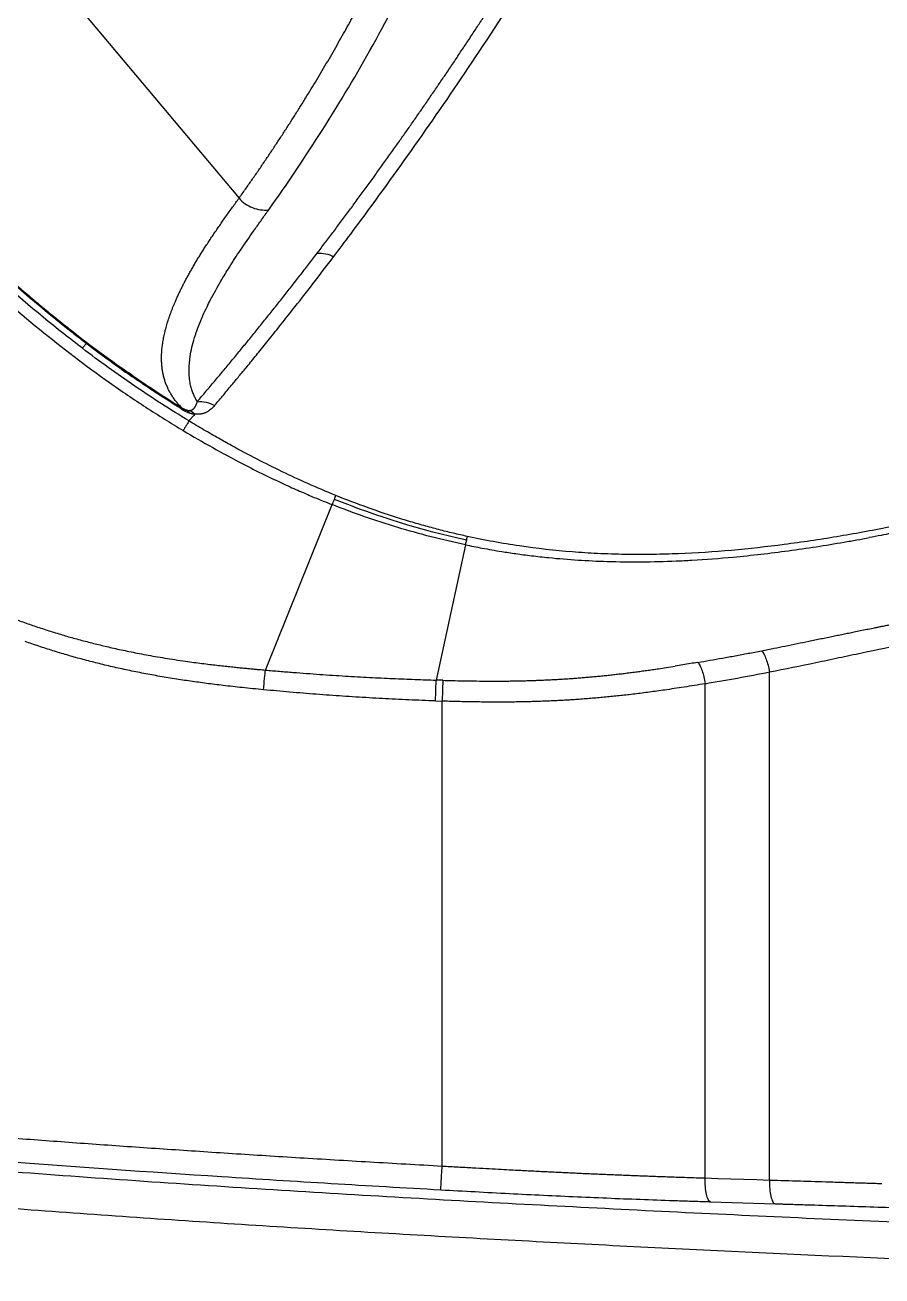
# Model space of a CAD drawing. Extents: x -50 to 28, y -10 to 124.
# Drawn here: x -39.18 to -34.06, y 3.33 to 10.8 of the extents above; entities that cross this region are included whole.
import ezdxf

# ---------------------------------------------------------------- set-up
doc = ezdxf.new("R2010")
doc.units = 0
doc.header["$MEASUREMENT"] = 0
doc.layers.add('GEOMETRY', color=2, linetype='Continuous', lineweight=25)

# ---------------------------------------------------------------- blocks, each defined once
blk = doc.blocks.new('2026 EXCURSION-ENTICE')
at = {"layer": 'GEOMETRY'}
for p, q in [((-27.6828, -67.6559), (-26.417, -69.1644)), ((-26.2452, -69.2413), (-26.2402, -69.2342)), ((-27.3517, -70.0598), (-27.326, -70.0315)), ((-26.7155, -70.4932), (-26.6867, -70.4598)), ((-26.6803, -70.4524), (-26.6867, -70.4598)), ((-26.2598, -71.9788), (-25.8614, -70.9923)), ((-25.0669, -71.2313), (-25.2412, -72.0388)), ((-23.2526, -75.0203), (-23.2526, -71.9901)), ((-25.2016, -72.04), (-25.2412, -72.0388)), ((-23.6365, -75.0081), (-23.6365, -72.0599)), ((-25.2454, -72.1627), (-25.2056, -72.164)), ((-25.2056, -74.9367), (-25.2056, -72.164)), ((-23.6365, -75.008), (-23.5612, -75.0105)), ((-23.5612, -75.0105), (-23.328, -75.0179)), ((-23.328, -75.0179), (-23.2526, -75.0203)), ((-23.6042, -75.1497), (-23.2201, -75.1619))]:
    blk.add_line(p, q, dxfattribs=at)
for points, knots in [([(-19.8034, -75.3764), (-20.3196, -75.3589), (-20.8361, -75.3401), (-21.608, -75.31), (-21.8648, -75.2996), (-22.3776, -75.2781), (-22.6337, -75.2669), (-23.4014, -75.2323), (-23.9128, -75.2077), (-24.6827, -75.1677), (-24.9398, -75.1539), (-25.4546, -75.125), (-25.7123, -75.11), (-26.4855, -75.063), (-27.0008, -75.0288), (-28.0314, -74.9528), (-28.5466, -74.9109), (-29.3183, -74.8405), (-29.5753, -74.8158), (-29.9606, -74.7766), (-30.0889, -74.7632), (-30.2813, -74.7425), (-30.3615, -74.7338), (-30.4457, -74.7245), (-30.4657, -74.7222), (-30.4737, -74.7213), (-30.4777, -74.7209), (-30.49, -74.7195), (-30.4989, -74.7185), (-30.5161, -74.7166), (-30.524, -74.7157), (-30.5398, -74.7139), (-30.5477, -74.713), (-30.5713, -74.7104), (-30.5867, -74.7086), (-30.6322, -74.7035), (-30.6613, -74.7002), (-30.7179, -74.6936), (-30.7458, -74.6904), (-30.8043, -74.6836), (-30.8348, -74.68), (-30.882, -74.6745), (-30.8979, -74.6726), (-30.9301, -74.6688), (-30.9461, -74.6669), (-30.9935, -74.6612), (-31.024, -74.6575), (-31.0698, -74.6515), (-31.085, -74.6494), (-31.1159, -74.645), (-31.1316, -74.6427), (-31.1552, -74.6392), (-31.1632, -74.638), (-31.1792, -74.6355), (-31.1871, -74.6343), (-31.2107, -74.6305), (-31.2264, -74.6279), (-31.2735, -74.62), (-31.3048, -74.6144), (-31.5866, -74.5618), (-31.8334, -74.4972), (-32.3156, -74.3338), (-32.5511, -74.2347), (-33.0055, -74.0043), (-33.2245, -73.8728), (-33.6416, -73.5802), (-33.8397, -73.4189), (-34.2109, -73.07), (-34.3841, -72.8823), (-34.7019, -72.4841), (-34.8466, -72.2736), (-35.1047, -71.8343), (-35.2181, -71.6054), (-35.3628, -71.2518), (-35.4069, -71.1322), (-35.4865, -70.89), (-35.522, -70.7674), (-35.5841, -70.5202), (-35.6108, -70.3955), (-35.6385, -70.2387), (-35.6437, -70.2072), (-35.6512, -70.1601), (-35.6536, -70.1444), (-35.6583, -70.1134), (-35.6605, -70.0982), (-35.6668, -70.0532), (-35.6706, -70.0238), (-35.6762, -69.9791), (-35.678, -69.9641), (-35.6817, -69.9336), (-35.6835, -69.918), (-35.6863, -69.8943), (-35.6872, -69.8866), (-35.689, -69.8718), (-35.6898, -69.8646), (-35.6916, -69.8492), (-35.6926, -69.841), (-35.6945, -69.825), (-35.6954, -69.817), (-35.7001, -69.7768), (-35.7039, -69.7444), (-35.7115, -69.6788), (-35.7153, -69.6456), (-35.723, -69.5784), (-35.7268, -69.5444), (-35.7382, -69.4425), (-35.7457, -69.3749), (-35.7547, -69.2923), (-35.7565, -69.2758), (-35.7601, -69.2431), (-35.7618, -69.2267), (-35.7652, -69.1951), (-35.7669, -69.18), (-35.7701, -69.1497), (-35.7717, -69.1342), (-35.7768, -69.0863), (-35.7802, -69.0541), (-35.7869, -68.9899), (-35.797, -68.8937), (-35.8068, -68.7974), (-35.8261, -68.6048), (-35.8387, -68.4764), (-35.8998, -67.8343), (-35.9434, -67.3203), (-36.0224, -66.2916), (-36.0579, -65.7769), (-36.1066, -65.0042), (-36.1222, -64.7464), (-36.152, -64.2309), (-36.1663, -63.973), (-36.2076, -63.2001), (-36.2331, -62.6858), (-36.2805, -61.6622), (-36.3024, -61.1525), (-36.3332, -60.3871), (-36.3431, -60.1319), (-36.3622, -59.6212), (-36.3715, -59.3657), (-36.3893, -58.8539), (-36.3979, -58.5977), (-36.4146, -58.0841), (-36.4226, -57.8268), (-36.4382, -57.3111), (-36.4457, -57.0529), (-36.4602, -56.5366), (-36.4672, -56.2784), (-36.4873, -55.5038), (-36.4996, -54.9873), (-36.534, -53.4373), (-36.5532, -52.4035), (-36.5854, -50.3354), (-36.5984, -49.3011), (-36.6191, -47.233), (-36.6267, -46.1992), (-36.6376, -44.1323), (-36.6408, -43.0992), (-36.6428, -41.5493), (-36.6431, -41.0327), (-36.6431, -40.2577), (-36.643, -39.9994), (-36.6429, -39.6765), (-36.6429, -39.6119), (-36.6429, -39.4827), (-36.6428, -39.418), (-36.6428, -39.2899), (-36.6428, -39.2267), (-36.6428, -39.1036), (-36.6428, -39.0437), (-36.6428, -38.9849)], [0, 0, 0, 0, 0.03125, 0.03125, 0.046875, 0.046875, 0.0625, 0.0625, 0.09375, 0.09375, 0.109375, 0.109375, 0.125, 0.125, 0.15625, 0.15625, 0.1875, 0.1875, 0.203125, 0.203125, 0.210937, 0.210937, 0.214844, 0.21582, 0.216064, 0.216064, 0.216309, 0.216309, 0.216797, 0.216797, 0.217285, 0.217285, 0.217773, 0.217773, 0.21875, 0.21875, 0.220703, 0.220703, 0.222656, 0.222656, 0.224609, 0.224609, 0.225586, 0.225586, 0.226562, 0.226562, 0.228516, 0.228516, 0.229492, 0.229492, 0.230469, 0.230469, 0.230957, 0.230957, 0.231445, 0.231445, 0.232422, 0.232422, 0.234375, 0.234375, 0.25, 0.25, 0.265625, 0.265625, 0.28125, 0.28125, 0.296875, 0.296875, 0.3125, 0.3125, 0.328125, 0.328125, 0.34375, 0.34375, 0.351562, 0.351562, 0.359375, 0.359375, 0.367187, 0.367187, 0.369141, 0.369141, 0.370117, 0.370117, 0.371094, 0.371094, 0.373047, 0.373047, 0.374023, 0.374023, 0.375, 0.375, 0.375488, 0.375488, 0.375977, 0.375977, 0.376465, 0.376465, 0.376953, 0.376953, 0.378906, 0.378906, 0.380859, 0.380859, 0.382812, 0.382812, 0.386719, 0.386719, 0.387695, 0.387695, 0.388672, 0.388672, 0.389648, 0.389648, 0.390625, 0.390625, 0.392578, 0.392578, 0.394531, 0.398437, 0.398437, 0.40625, 0.40625, 0.4375, 0.4375, 0.46875, 0.46875, 0.484375, 0.484375, 0.5, 0.5, 0.53125, 0.53125, 0.5625, 0.5625, 0.578125, 0.578125, 0.59375, 0.59375, 0.609375, 0.609375, 0.625, 0.625, 0.640625, 0.640625, 0.65625, 0.65625, 0.6875, 0.6875, 0.75, 0.75, 0.8125, 0.8125, 0.875, 0.875, 0.9375, 0.9375, 0.96875, 0.96875, 0.984375, 0.984375, 0.988281, 0.988281, 0.992187, 0.992187, 0.996094, 0.996094, 1, 1, 1, 1]), ([(-25.0143, -68.1704), (-25.0013, -68.1506), (-24.9752, -68.1111), (-24.936, -68.051), (-24.8965, -67.9903), (-24.8568, -67.9289), (-24.8169, -67.8667), (-24.7767, -67.8038), (-24.7363, -67.7402), (-24.6956, -67.6758), (-24.6547, -67.6107), (-24.6136, -67.5448), (-24.5721, -67.4781), (-24.5305, -67.4106), (-24.4885, -67.3423), (-24.4463, -67.2731), (-24.4038, -67.2032), (-24.3611, -67.1324), (-24.3181, -67.0607), (-24.2747, -66.9882), (-24.2312, -66.9148), (-24.2019, -66.8653), (-24.1873, -66.8405)], [0, 0, 0, 0, 0.0476469, 0.0955424, 0.1436864, 0.1920786, 0.240719, 0.2896071, 0.338743, 0.3881264, 0.4377572, 0.4876353, 0.5377606, 0.5881329, 0.6387523, 0.6896187, 0.7407321, 0.7920923, 0.8436993, 0.895553, 0.9476533, 1, 1, 1, 1]), ([(-25.7937, -68.1828), (-25.7839, -68.1651), (-25.7643, -68.1299), (-25.7353, -68.0767), (-25.7066, -68.0234), (-25.6783, -67.9701), (-25.6504, -67.9166), (-25.6228, -67.863), (-25.5956, -67.8094), (-25.5688, -67.7556), (-25.5424, -67.7017), (-25.5163, -67.6477), (-25.4905, -67.5936), (-25.4652, -67.5393), (-25.4402, -67.485), (-25.4156, -67.4306), (-25.3913, -67.3761), (-25.3674, -67.3214), (-25.3439, -67.2667), (-25.3207, -67.2118), (-25.2979, -67.1568), (-25.283, -67.12), (-25.2755, -67.1016)], [0, 0, 0, 0, 0.0516822, 0.1031856, 0.1545105, 0.2056571, 0.2566258, 0.3074168, 0.3580305, 0.408467, 0.4587267, 0.5088099, 0.5587169, 0.6084479, 0.6580033, 0.7073834, 0.7565885, 0.8056189, 0.854475, 0.9031569, 0.9516652, 1, 1, 1, 1]), ([(-26.417, -69.1644), (-26.4043, -69.1465), (-26.3789, -69.1108), (-26.3411, -69.0569), (-26.3038, -69.0029), (-26.2669, -68.9489), (-26.2304, -68.8947), (-26.1943, -68.8405), (-26.1587, -68.7862), (-26.1234, -68.7318), (-26.0886, -68.6773), (-26.0541, -68.6227), (-26.0201, -68.5681), (-25.9866, -68.5133), (-25.9534, -68.4585), (-25.9206, -68.4035), (-25.8883, -68.3485), (-25.8563, -68.2934), (-25.8248, -68.2382), (-25.8041, -68.2012), (-25.7937, -68.1828)], [0, 0, 0, 0, 0.05745, 0.114676, 0.171677, 0.228455, 0.28501, 0.341341, 0.397449, 0.453335, 0.508998, 0.564439, 0.619658, 0.674655, 0.729431, 0.783986, 0.83832, 0.892433, 0.946327, 1, 1, 1, 1]), ([(-25.4816, -68.8543), (-25.4677, -68.8346), (-25.4398, -68.7952), (-25.3979, -68.7355), (-25.3559, -68.6752), (-25.3137, -68.6143), (-25.2713, -68.5528), (-25.2289, -68.4906), (-25.1863, -68.4279), (-25.1435, -68.3645), (-25.1006, -68.3004), (-25.0575, -68.2358), (-25.0287, -68.1922), (-25.0143, -68.1704)], [0, 0, 0, 0, 0.089433, 0.179162, 0.269188, 0.35951, 0.450127, 0.541038, 0.632244, 0.723744, 0.815537, 0.907622, 1, 1, 1, 1]), ([(-25.9513, -69.4928), (-25.9358, -69.4724), (-25.9047, -69.4317), (-25.8581, -69.37), (-25.8114, -69.3077), (-25.7646, -69.2448), (-25.7177, -69.1813), (-25.6707, -69.1172), (-25.6236, -69.0525), (-25.5764, -68.9871), (-25.5291, -68.9211), (-25.4975, -68.8766), (-25.4816, -68.8543)], [0, 0, 0, 0, 0.098806, 0.1978791, 0.2972186, 0.3968239, 0.4966943, 0.5968293, 0.6972281, 0.7978899, 0.8988142, 1, 1, 1, 1]), ([(-26.5148, -69.3016), (-26.5082, -69.2922), (-26.4951, -69.2736), (-26.4752, -69.2457), (-26.4555, -69.2181), (-26.4361, -69.1911), (-26.4233, -69.1732), (-26.417, -69.1644)], [0, 0, 0, 0, 0.206597, 0.410876, 0.611884, 0.808614, 1, 1, 1, 1]), ([(-26.417, -69.1644), (-26.3951, -69.1891), (-26.3671, -69.2087), (-26.3056, -69.2329), (-26.2722, -69.2376), (-26.2402, -69.2342)], [0, 0, 0, 0, 0.5, 0.5, 1, 1, 1, 1]), ([(-26.6186, -69.4553), (-26.613, -69.4466), (-26.6018, -69.4294), (-26.5847, -69.4035), (-26.5674, -69.3777), (-26.5499, -69.3522), (-26.5325, -69.3268), (-26.5207, -69.31), (-26.5148, -69.3016)], [0, 0, 0, 0, 0.170523, 0.339905, 0.507854, 0.674067, 0.838225, 1, 1, 1, 1]), ([(-26.2879, -69.301), (-26.2805, -69.2907), (-26.2733, -69.2805), (-26.259, -69.2606), (-26.252, -69.2508), (-26.2452, -69.2413)], [0, 0, 0, 0, 0.5, 0.5, 1, 1, 1, 1]), ([(-26.7165, -69.6181), (-26.7121, -69.6103), (-26.7035, -69.5949), (-26.6901, -69.5716), (-26.6764, -69.5483), (-26.6623, -69.525), (-26.648, -69.5017), (-26.6335, -69.4785), (-26.6236, -69.463), (-26.6186, -69.4553)], [0, 0, 0, 0, 0.144236, 0.28823, 0.431854, 0.57498, 0.717473, 0.859195, 1, 1, 1, 1]), ([(-26.6662, -70.3778), (-26.6492, -70.3578), (-26.6152, -70.3179), (-26.5641, -70.2574), (-26.513, -70.1965), (-26.462, -70.1351), (-26.4109, -70.0732), (-26.3599, -70.0108), (-26.3088, -69.9479), (-26.2578, -69.8845), (-26.2067, -69.8206), (-26.1556, -69.7561), (-26.1045, -69.6911), (-26.0534, -69.6256), (-26.0023, -69.5595), (-25.9683, -69.515), (-25.9512, -69.4927)], [0, 0, 0, 0, 0.070908, 0.141897, 0.212966, 0.284115, 0.355344, 0.426654, 0.498044, 0.569514, 0.641064, 0.712694, 0.784402, 0.85619, 0.928056, 1, 1, 1, 1]), ([(-26.7989, -69.785), (-26.7959, -69.7782), (-26.79, -69.7645), (-26.7806, -69.7438), (-26.7708, -69.723), (-26.7607, -69.7022), (-26.7502, -69.6812), (-26.7393, -69.6602), (-26.7281, -69.6392), (-26.7203, -69.6251), (-26.7165, -69.6181)], [0, 0, 0, 0, 0.124701, 0.24962, 0.374695, 0.499857, 0.625041, 0.750174, 0.875186, 1, 1, 1, 1]), ([(-27.6817, -69.7369), (-27.668, -69.7485), (-27.6406, -69.7717), (-27.5992, -69.8063), (-27.5574, -69.8408), (-27.5153, -69.8751), (-27.4728, -69.9092), (-27.4299, -69.9432), (-27.4011, -69.9657), (-27.3867, -69.9769)], [0, 0, 0, 0, 0.141488, 0.283416, 0.425794, 0.568632, 0.71194, 0.855726, 1, 1, 1, 1]), ([(-26.8567, -69.952), (-26.8553, -69.9466), (-26.8525, -69.9357), (-26.8478, -69.9194), (-26.8429, -69.903), (-26.8376, -69.8864), (-26.8319, -69.8698), (-26.8259, -69.853), (-26.8197, -69.8361), (-26.8131, -69.8192), (-26.8062, -69.8021), (-26.8013, -69.7907), (-26.7989, -69.785)], [0, 0, 0, 0, 0.098634, 0.197644, 0.297006, 0.396691, 0.496673, 0.596922, 0.69741, 0.798106, 0.89898, 1, 1, 1, 1]), ([(-26.4549, -70.2721), (-26.4406, -70.2549), (-26.4097, -70.2177), (-26.3603, -70.1576), (-26.3042, -70.0889), (-26.2417, -70.0116), (-26.1727, -69.9255), (-26.1245, -69.8646), (-26.0994, -69.8328)], [0, 0, 0, 0, 0.120365, 0.259269, 0.4167, 0.592644, 0.787083, 1, 1, 1, 1]), ([(-27.6072, -69.9464), (-27.4714, -70.0572), (-27.3322, -70.1635), (-27.1178, -70.3147), (-27.0455, -70.3637), (-26.8992, -70.4589), (-26.825, -70.5051), (-26.7499, -70.5501)], [0, 0, 0, 0, 0.5, 0.5, 0.75, 0.75, 1, 1, 1, 1]), ([(-27.3867, -69.9769), (-27.3731, -69.9874), (-27.3456, -70.0087), (-27.3038, -70.0405), (-27.2609, -70.0726), (-27.217, -70.105), (-27.172, -70.1376), (-27.126, -70.1705), (-27.0948, -70.1924), (-27.0791, -70.2034)], [0, 0, 0, 0, 0.135042, 0.272658, 0.412866, 0.555684, 0.701132, 0.84923, 1, 1, 1, 1]), ([(-26.8791, -70.1156), (-26.879, -70.1109), (-26.8789, -70.1014), (-26.8783, -70.0871), (-26.8773, -70.0726), (-26.876, -70.0579), (-26.8743, -70.0432), (-26.8722, -70.0283), (-26.8698, -70.0133), (-26.867, -69.9981), (-26.8639, -69.9828), (-26.8605, -69.9674), (-26.858, -69.9571), (-26.8567, -69.952)], [0, 0, 0, 0, 0.088772, 0.178022, 0.267733, 0.35789, 0.448476, 0.539473, 0.630865, 0.722633, 0.814757, 0.90722, 1, 1, 1, 1]), ([(-27.3259, -70.0314), (-27.3122, -70.0418), (-27.2844, -70.0629), (-27.2417, -70.0947), (-27.1976, -70.1271), (-27.1521, -70.1601), (-27.105, -70.1937), (-27.073, -70.216), (-27.0568, -70.2274)], [0, 0, 0, 0, 0.1551285, 0.3148593, 0.4792014, 0.6481648, 0.8217604, 1, 1, 1, 1]), ([(-26.7154, -70.4932), (-26.7704, -70.4599), (-26.8249, -70.4259), (-26.9328, -70.3565), (-26.9862, -70.3212), (-27.1451, -70.2129), (-27.2493, -70.1376), (-27.3516, -70.0597)], [0, 0, 0, 0, 0.25, 0.25, 0.5, 0.5, 1, 1, 1, 1]), ([(-26.8528, -70.2717), (-26.8541, -70.268), (-26.8569, -70.2605), (-26.8605, -70.2491), (-26.8638, -70.2376), (-26.8668, -70.226), (-26.8695, -70.2142), (-26.8718, -70.2023), (-26.8738, -70.1903), (-26.8755, -70.1781), (-26.8769, -70.1659), (-26.8779, -70.1535), (-26.8786, -70.141), (-26.8791, -70.1283), (-26.8791, -70.1199), (-26.8791, -70.1156)], [0, 0, 0, 0, 0.074525, 0.149475, 0.224844, 0.300626, 0.376814, 0.453401, 0.530379, 0.60774, 0.685476, 0.76358, 0.842041, 0.920851, 1, 1, 1, 1]), ([(-26.9053, -70.3294), (-26.9178, -70.3211), (-26.9431, -70.3045), (-26.9809, -70.2792), (-27.0188, -70.2535), (-27.0441, -70.2361), (-27.0568, -70.2274)], [0, 0, 0, 0, 0.247157, 0.496209, 0.747156, 1, 1, 1, 1]), ([(-26.7586, -70.4144), (-26.7615, -70.4116), (-26.7672, -70.4058), (-26.7754, -70.3971), (-26.7833, -70.3882), (-26.7908, -70.3792), (-26.798, -70.3701), (-26.8049, -70.3608), (-26.8115, -70.3514), (-26.8178, -70.3419), (-26.8237, -70.3322), (-26.8293, -70.3224), (-26.8346, -70.3125), (-26.8396, -70.3025), (-26.8443, -70.2923), (-26.8487, -70.2821), (-26.8514, -70.2752), (-26.8528, -70.2717)], [0, 0, 0, 0, 0.0641892, 0.1287379, 0.1936457, 0.2589117, 0.3245351, 0.3905146, 0.4568485, 0.523535, 0.590572, 0.657957, 0.7256874, 0.7937603, 0.8621723, 0.9309202, 1, 1, 1, 1]), ([(-26.6662, -70.3778), (-26.668, -70.3748), (-26.6717, -70.3687), (-26.677, -70.3591), (-26.6822, -70.3488), (-26.6872, -70.3378), (-26.692, -70.326), (-26.6965, -70.3136), (-26.7006, -70.3004), (-26.7044, -70.2865), (-26.7078, -70.2718), (-26.7095, -70.2617), (-26.7104, -70.2565)], [0, 0, 0, 0, 0.0774195, 0.1598595, 0.2473216, 0.3398062, 0.4373125, 0.5398378, 0.6473773, 0.7599243, 0.8774693, 1, 1, 1, 1]), ([(-26.5629, -70.4012), (-26.5448, -70.3796), (-26.509, -70.3367), (-26.4728, -70.2936), (-26.4549, -70.2721)], [0, 0, 0, 0, 0.503181, 1, 1, 1, 1]), ([(-26.7629, -70.4206), (-26.7617, -70.4214), (-26.7592, -70.4229), (-26.7555, -70.4251), (-26.7516, -70.4273), (-26.7491, -70.4287), (-26.7478, -70.4294)], [0, 0, 0, 0, 0.244961, 0.492842, 0.744309, 1, 1, 1, 1]), ([(-26.7586, -70.4144), (-26.758, -70.4149), (-26.7566, -70.4158), (-26.7542, -70.4172), (-26.7526, -70.4181), (-26.7517, -70.4186)], [0, 0, 0, 0, 0.2951076, 0.6274639, 1, 1, 1, 1]), ([(-26.7517, -70.4186), (-26.7504, -70.4193), (-26.7478, -70.4208), (-26.7453, -70.422), (-26.7441, -70.4226)], [0, 0, 0, 0, 0.508889, 1, 1, 1, 1]), ([(-26.7478, -70.4294), (-26.7463, -70.4302), (-26.7432, -70.4319), (-26.7384, -70.4343), (-26.7351, -70.4358), (-26.7334, -70.4366)], [0, 0, 0, 0, 0.311427, 0.644463, 1, 1, 1, 1]), ([(-26.7441, -70.4226), (-26.7434, -70.4229), (-26.7419, -70.4236), (-26.7397, -70.4246), (-26.7382, -70.4252), (-26.7374, -70.4255)], [0, 0, 0, 0, 0.297661, 0.630364, 1, 1, 1, 1]), ([(-26.7375, -70.4255), (-26.7365, -70.4259), (-26.7344, -70.4267), (-26.7326, -70.4273), (-26.7317, -70.4276)], [0, 0, 0, 0, 0.499026, 1, 1, 1, 1]), ([(-26.7315, -70.4277), (-26.7307, -70.4279), (-26.7289, -70.4284), (-26.7265, -70.429), (-26.725, -70.4294), (-26.7242, -70.4295)], [0, 0, 0, 0, 0.31487, 0.647649, 1, 1, 1, 1]), ([(-26.7242, -70.4295), (-26.7237, -70.4296), (-26.7229, -70.4298), (-26.7221, -70.4299), (-26.7216, -70.43)], [0, 0, 0, 0, 0.495781, 1, 1, 1, 1]), ([(-26.7216, -70.43), (-26.7208, -70.4301), (-26.719, -70.4303), (-26.7164, -70.4305), (-26.7147, -70.4305), (-26.7139, -70.4305)], [0, 0, 0, 0, 0.30094, 0.63403, 1, 1, 1, 1]), ([(-26.7139, -70.4305), (-26.7129, -70.4305), (-26.7108, -70.4304), (-26.708, -70.4301), (-26.7053, -70.4295), (-26.7026, -70.4288), (-26.7001, -70.4279), (-26.6976, -70.4268), (-26.6952, -70.4254), (-26.6929, -70.4239), (-26.6907, -70.4222), (-26.6886, -70.4203), (-26.6865, -70.4183), (-26.6845, -70.416), (-26.6826, -70.4135), (-26.6814, -70.4118), (-26.6808, -70.4109)], [0, 0, 0, 0, 0.049613, 0.102359, 0.158323, 0.217574, 0.28017, 0.346161, 0.415584, 0.488476, 0.564865, 0.644775, 0.728227, 0.815238, 0.905825, 1, 1, 1, 1]), ([(-26.6808, -70.4109), (-26.6798, -70.4094), (-26.6779, -70.4064), (-26.6754, -70.4015), (-26.6729, -70.3962), (-26.6706, -70.3905), (-26.6684, -70.3843), (-26.6671, -70.38), (-26.6664, -70.3778)], [0, 0, 0, 0, 0.146987, 0.30181, 0.464499, 0.635079, 0.813574, 1, 1, 1, 1]), ([(-26.5629, -70.4012), (-26.5686, -70.408), (-26.5748, -70.4145), (-26.5887, -70.4268), (-26.5963, -70.4326), (-26.6051, -70.4377)], [0, 0, 0, 0, 0.5, 0.5, 1, 1, 1, 1]), ([(-26.7154, -70.4932), (-26.717, -70.4957), (-26.7187, -70.4986), (-26.7233, -70.5061), (-26.7261, -70.5107), (-26.7325, -70.5212), (-26.736, -70.5271), (-26.7432, -70.5389), (-26.7468, -70.5449), (-26.7499, -70.5501)], [0, 0, 0, 0, 0.25, 0.25, 0.5, 0.5, 0.75, 0.75, 1, 1, 1, 1]), ([(-26.7334, -70.4366), (-26.7318, -70.4374), (-26.7285, -70.4388), (-26.7238, -70.4408), (-26.7192, -70.4426), (-26.7162, -70.4437), (-26.7147, -70.4442)], [0, 0, 0, 0, 0.256149, 0.507583, 0.755215, 1, 1, 1, 1]), ([(-26.7147, -70.4442), (-26.7137, -70.4445), (-26.7118, -70.4452), (-26.7098, -70.4458), (-26.7089, -70.4461)], [0, 0, 0, 0, 0.49911, 1, 1, 1, 1]), ([(-26.7089, -70.4461), (-26.7077, -70.4465), (-26.7052, -70.4473), (-26.7015, -70.4483), (-26.6976, -70.4493), (-26.695, -70.4499), (-26.6936, -70.4502)], [0, 0, 0, 0, 0.224903, 0.466287, 0.724546, 1, 1, 1, 1]), ([(-26.6936, -70.4502), (-26.6921, -70.4505), (-26.6891, -70.4511), (-26.6847, -70.4519), (-26.6818, -70.4523), (-26.6804, -70.4525)], [0, 0, 0, 0, 0.317316, 0.650465, 1, 1, 1, 1]), ([(-26.6051, -70.4377), (-26.6071, -70.4388), (-26.6109, -70.4409), (-26.6167, -70.4437), (-26.6224, -70.446), (-26.6279, -70.4479), (-26.6331, -70.4495), (-26.6388, -70.4508), (-26.6452, -70.4521), (-26.6527, -70.453), (-26.661, -70.4535), (-26.6701, -70.4534), (-26.6769, -70.4528), (-26.6803, -70.4524)], [0, 0, 0, 0, 0.108318, 0.208677, 0.30103, 0.385299, 0.46138, 0.529152, 0.620769, 0.713388, 0.807221, 0.90259, 1, 1, 1, 1]), ([(-25.8486, -70.9608), (-25.8466, -70.9557), (-25.8447, -70.9512), (-25.8416, -70.9435), (-25.8404, -70.9404), (-25.8393, -70.9377)], [0, 0, 0, 0, 0.5, 0.5, 1, 1, 1, 1]), ([(-25.8614, -70.9923), (-25.8595, -70.9876), (-25.8573, -70.9822), (-25.8529, -70.9713), (-25.8507, -70.9658), (-25.8486, -70.9608)], [0, 0, 0, 0, 0.5, 0.5, 1, 1, 1, 1]), ([(-25.4707, -71.1282), (-25.537, -71.1081), (-25.6027, -71.0868), (-25.7328, -71.0415), (-25.7973, -71.0175), (-25.8614, -70.9923)], [0, 0, 0, 0, 0.5, 0.5, 1, 1, 1, 1]), ([(-25.0561, -71.1816), (-25.0699, -71.1786), (-25.0977, -71.1724), (-25.1398, -71.1626), (-25.1826, -71.1522), (-25.226, -71.1411), (-25.2701, -71.1295), (-25.3149, -71.1172), (-25.3603, -71.1042), (-25.4063, -71.0906), (-25.4372, -71.0811), (-25.4527, -71.0762)], [0, 0, 0, 0, 0.103316, 0.208578, 0.315785, 0.424941, 0.536047, 0.649105, 0.764115, 0.88108, 1, 1, 1, 1]), ([(-25.0608, -71.2033), (-25.0618, -71.2079), (-25.0629, -71.2129), (-25.065, -71.2225), (-25.066, -71.2272), (-25.0669, -71.2313)], [0, 0, 0, 0, 0.5, 0.5, 1, 1, 1, 1]), ([(-25.0561, -71.1816), (-25.0566, -71.1842), (-25.0573, -71.1872), (-25.0589, -71.1945), (-25.0598, -71.1987), (-25.0608, -71.2033)], [0, 0, 0, 0, 0.5, 0.5, 1, 1, 1, 1]), ([(-22.8083, -71.2159), (-22.7832, -71.2115), (-22.7332, -71.2028), (-22.6833, -71.1936), (-22.6585, -71.189)], [0, 0, 0, 0, 0.502359, 1, 1, 1, 1]), ([(-24.8505, -71.2716), (-24.8368, -71.2737), (-24.8086, -71.2782), (-24.7651, -71.2846), (-24.7193, -71.2909), (-24.6711, -71.2971), (-24.6206, -71.303), (-24.5861, -71.3065), (-24.5685, -71.3083)], [0, 0, 0, 0, 0.146407, 0.300925, 0.463551, 0.634278, 0.813098, 1, 1, 1, 1]), ([(-28.1012, -71.5284), (-28.0885, -71.5344), (-28.063, -71.5464), (-28.0246, -71.5638), (-27.9862, -71.5808), (-27.9477, -71.5974), (-27.9092, -71.6136), (-27.8706, -71.6294), (-27.832, -71.6448), (-27.7934, -71.6598), (-27.7547, -71.6743), (-27.716, -71.6885), (-27.6772, -71.7022), (-27.6384, -71.7156), (-27.5995, -71.7286), (-27.5606, -71.7412), (-27.5216, -71.7535), (-27.4825, -71.7654), (-27.4433, -71.7769), (-27.4041, -71.7881), (-27.3647, -71.7989), (-27.3252, -71.8094), (-27.2857, -71.8195), (-27.2461, -71.8293), (-27.2196, -71.8356), (-27.2064, -71.8387)], [0, 0, 0, 0, 0.0445028, 0.0889065, 0.1332005, 0.1773772, 0.2214314, 0.2653603, 0.3091638, 0.3528441, 0.3964056, 0.4398551, 0.4832018, 0.526457, 0.5696341, 0.6127488, 0.6558188, 0.6988638, 0.7419055, 0.7849532, 0.8279988, 0.8710338, 0.9140504, 0.9570414, 1, 1, 1, 1]), ([(-22.5826, -71.7176), (-22.5727, -71.7157), (-22.5531, -71.7118), (-22.5236, -71.706), (-22.4942, -71.7002), (-22.4745, -71.6964), (-22.4647, -71.6945)], [0, 0, 0, 0, 0.250657, 0.500867, 0.750643, 1, 1, 1, 1]), ([(-22.873, -71.7766), (-22.8617, -71.7743), (-22.8392, -71.7697), (-22.8058, -71.7628), (-22.7729, -71.7561), (-22.7511, -71.7516), (-22.7403, -71.7494)], [0, 0, 0, 0, 0.256549, 0.508725, 0.756538, 1, 1, 1, 1]), ([(-22.7403, -71.7494), (-22.7275, -71.7468), (-22.7021, -71.7416), (-22.664, -71.7339), (-22.6386, -71.7288), (-22.626, -71.7263)], [0, 0, 0, 0, 0.336153, 0.669477, 1, 1, 1, 1]), ([(-22.626, -71.7263), (-22.6187, -71.7249), (-22.6043, -71.722), (-22.5898, -71.7191), (-22.5826, -71.7176)], [0, 0, 0, 0, 0.500765, 1, 1, 1, 1]), ([(-27.2292, -71.9459), (-27.2437, -71.9424), (-27.2725, -71.9353), (-27.3155, -71.9242), (-27.3584, -71.9128), (-27.401, -71.9011), (-27.4434, -71.8889), (-27.4856, -71.8764), (-27.5276, -71.8635), (-27.5694, -71.8503), (-27.611, -71.8367), (-27.6524, -71.8228), (-27.6799, -71.8131), (-27.6936, -71.8083)], [0, 0, 0, 0, 0.091947, 0.183662, 0.275155, 0.366433, 0.457503, 0.548373, 0.639051, 0.729544, 0.819862, 0.910011, 1, 1, 1, 1]), ([(-27.2064, -71.8387), (-27.1925, -71.8419), (-27.1639, -71.8485), (-27.1196, -71.8582), (-27.0727, -71.868), (-27.0231, -71.8779), (-26.9709, -71.8878), (-26.9161, -71.8976), (-26.8586, -71.9073), (-26.7985, -71.9168), (-26.7575, -71.9228), (-26.7366, -71.9258)], [0, 0, 0, 0, 0.089466, 0.184352, 0.284657, 0.390382, 0.501521, 0.618066, 0.740006, 0.867324, 1, 1, 1, 1]), ([(-23.2997, -71.8635), (-23.2747, -71.8586), (-23.2284, -71.8495), (-23.182, -71.84), (-23.1607, -71.8357)], [0, 0, 0, 0, 0.539765, 1, 1, 1, 1]), ([(-23.1607, -71.8357), (-23.1363, -71.8308), (-23.0892, -71.8212), (-23.042, -71.8114), (-23.0193, -71.8067)], [0, 0, 0, 0, 0.5178342, 1, 1, 1, 1]), ([(-23.0193, -71.8067), (-23.0069, -71.8042), (-22.9822, -71.7991), (-22.9454, -71.7915), (-22.9091, -71.784), (-22.885, -71.7791), (-22.873, -71.7766)], [0, 0, 0, 0, 0.2552449, 0.5069876, 0.7552364, 1, 1, 1, 1]), ([(-23.6804, -71.933), (-23.6563, -71.9289), (-23.6075, -71.9205), (-23.5332, -71.9074), (-23.4571, -71.8935), (-23.379, -71.8789), (-23.3264, -71.8687), (-23.2997, -71.8635)], [0, 0, 0, 0, 0.189633, 0.38445, 0.58445, 0.789635, 1, 1, 1, 1]), ([(-23.2997, -71.8635), (-23.2953, -71.8684), (-23.2907, -71.8752), (-23.2817, -71.8921), (-23.2773, -71.9021), (-23.2689, -71.9246), (-23.265, -71.9369), (-23.258, -71.9629), (-23.255, -71.9765), (-23.2526, -71.9901)], [0, 0, 0, 0, 0.25, 0.25, 0.5, 0.5, 0.75, 0.75, 1, 1, 1, 1]), ([(-26.7529, -72.0385), (-26.7695, -72.036), (-26.8026, -72.0309), (-26.8519, -72.0228), (-26.9007, -72.0144), (-26.949, -72.0056), (-26.9969, -71.9965), (-27.0443, -71.9871), (-27.0912, -71.9773), (-27.1377, -71.9672), (-27.1836, -71.9568), (-27.2141, -71.9495), (-27.2292, -71.9459)], [0, 0, 0, 0, 0.103785, 0.20671, 0.308781, 0.410006, 0.510391, 0.609945, 0.708674, 0.806588, 0.903694, 1, 1, 1, 1]), ([(-26.7366, -71.9258), (-26.7197, -71.9282), (-26.687, -71.9327), (-26.639, -71.939), (-26.5935, -71.9446), (-26.5506, -71.9497), (-26.5102, -71.9543), (-26.4723, -71.9584), (-26.437, -71.962), (-26.4042, -71.9653), (-26.3739, -71.9683), (-26.3462, -71.9709), (-26.321, -71.9733), (-26.2984, -71.9754), (-26.2783, -71.9772), (-26.2657, -71.9783), (-26.2598, -71.9788)], [0, 0, 0, 0, 0.106174, 0.207007, 0.302492, 0.392624, 0.477401, 0.556823, 0.630892, 0.699612, 0.762989, 0.82103, 0.873743, 0.921137, 0.963219, 1, 1, 1, 1]), ([(-26.2711, -72.0961), (-26.2688, -72.0727), (-26.2666, -72.0493), (-26.2627, -72.0084), (-26.261, -71.991), (-26.2598, -71.9788)], [0, 0, 0, 0, 0.5, 0.5, 1, 1, 1, 1]), ([(-26.2598, -71.9788), (-26.2319, -71.9812), (-26.1767, -71.986), (-26.0948, -71.9927), (-26.0146, -71.9988), (-25.9361, -72.0044), (-25.8594, -72.0096), (-25.7843, -72.0143), (-25.7109, -72.0186), (-25.6391, -72.0225), (-25.5689, -72.0261), (-25.5003, -72.0292), (-25.4333, -72.0321), (-25.3679, -72.0346), (-25.304, -72.0369), (-25.262, -72.0382), (-25.2412, -72.0388)], [0, 0, 0, 0, 0.08235, 0.162923, 0.241712, 0.318761, 0.394111, 0.467798, 0.539852, 0.610297, 0.679152, 0.746432, 0.81215, 0.876314, 0.938929, 1, 1, 1, 1]), ([(-24.248, -72.0128), (-24.2374, -72.0117), (-24.216, -72.0095), (-24.1838, -72.006), (-24.1511, -72.0022), (-24.1179, -71.9983), (-24.0841, -71.9941), (-24.0615, -71.9912), (-24.0501, -71.9897)], [0, 0, 0, 0, 0.159359, 0.321624, 0.486809, 0.654926, 0.825986, 1, 1, 1, 1]), ([(-24.0501, -71.9897), (-24.0396, -71.9883), (-24.0181, -71.9854), (-23.9853, -71.9809), (-23.9629, -71.9777), (-23.9515, -71.9761)], [0, 0, 0, 0, 0.318558, 0.651882, 1, 1, 1, 1]), ([(-23.9515, -71.9761), (-23.9391, -71.9742), (-23.9116, -71.9702), (-23.8661, -71.9633), (-23.8332, -71.9581), (-23.8153, -71.9553)], [0, 0, 0, 0, 0.2719496, 0.6052444, 1, 1, 1, 1]), ([(-23.6805, -71.933), (-23.6761, -71.938), (-23.6717, -71.9448), (-23.6632, -71.9618), (-23.659, -71.9718), (-23.6512, -71.9943), (-23.6476, -72.0067), (-23.6413, -72.0327), (-23.6386, -72.0463), (-23.6365, -72.0599)], [0, 0, 0, 0, 0.25, 0.25, 0.5, 0.5, 0.75, 0.75, 1, 1, 1, 1]), ([(-26.5118, -72.0707), (-26.5286, -72.0687), (-26.5618, -72.0647), (-26.6111, -72.0585), (-26.6593, -72.052), (-26.7065, -72.0454), (-26.7375, -72.0408), (-26.7529, -72.0385)], [0, 0, 0, 0, 0.208358, 0.412528, 0.612519, 0.80834, 1, 1, 1, 1]), ([(-26.2711, -72.0961), (-26.3133, -72.092), (-26.3937, -72.0841), (-26.4738, -72.075), (-26.5118, -72.0707)], [0, 0, 0, 0, 0.526121, 1, 1, 1, 1]), ([(-25.2454, -72.1627), (-25.2446, -72.1371), (-25.2437, -72.1115), (-25.2422, -72.068), (-25.2416, -72.0501), (-25.2412, -72.0388)], [0, 0, 0, 0, 0.5, 0.5, 1, 1, 1, 1]), ([(-25.2016, -72.04), (-25.202, -72.0512), (-25.2025, -72.0691), (-25.2036, -72.1018), (-25.204, -72.1136), (-25.2048, -72.1383), (-25.2052, -72.1512), (-25.2056, -72.164)], [0, 0, 0, 0, 0.5, 0.5, 0.75, 0.75, 1, 1, 1, 1]), ([(-25.2016, -72.04), (-25.1821, -72.0405), (-25.142, -72.0416), (-25.1018, -72.0423), (-25.0812, -72.0427)], [0, 0, 0, 0, 0.487149, 1, 1, 1, 1]), ([(-25.0812, -72.0427), (-25.0597, -72.0431), (-25.0158, -72.0438), (-24.9718, -72.0442), (-24.9494, -72.0443)], [0, 0, 0, 0, 0.4897224, 1, 1, 1, 1]), ([(-24.8171, -72.0442), (-24.8052, -72.044), (-24.7821, -72.0437), (-24.7482, -72.0431), (-24.7156, -72.0423), (-24.6846, -72.0415), (-24.655, -72.0405), (-24.6357, -72.0398), (-24.6263, -72.0394)], [0, 0, 0, 0, 0.185381, 0.363253, 0.533635, 0.696544, 0.851995, 1, 1, 1, 1]), ([(-24.6263, -72.0394), (-24.6151, -72.039), (-24.5929, -72.038), (-24.5598, -72.0365), (-24.5272, -72.0347), (-24.4952, -72.0329), (-24.4637, -72.0309), (-24.4429, -72.0295), (-24.4326, -72.0287)], [0, 0, 0, 0, 0.172869, 0.343237, 0.51112, 0.676533, 0.839489, 1, 1, 1, 1]), ([(-24.4326, -72.0287), (-24.4223, -72.028), (-24.4017, -72.0265), (-24.3708, -72.024), (-24.3401, -72.0215), (-24.3093, -72.0187), (-24.2786, -72.0158), (-24.2582, -72.0138), (-24.248, -72.0128)], [0, 0, 0, 0, 0.166498, 0.333047, 0.499659, 0.666348, 0.833125, 1, 1, 1, 1]), ([(-23.6365, -72.0599), (-23.6578, -72.0635), (-23.6998, -72.0704), (-23.7615, -72.0803), (-23.8209, -72.0895), (-23.8598, -72.0952), (-23.8788, -72.098)], [0, 0, 0, 0, 0.265433, 0.520516, 0.765341, 1, 1, 1, 1]), ([(-25.2454, -72.1627), (-25.2719, -72.1618), (-25.3247, -72.1599), (-25.4039, -72.1566), (-25.4831, -72.1529), (-25.5622, -72.1489), (-25.6412, -72.1445), (-25.7202, -72.1398), (-25.799, -72.1347), (-25.8779, -72.1292), (-25.9566, -72.1233), (-26.0354, -72.1171), (-26.114, -72.1105), (-26.1926, -72.1035), (-26.2449, -72.0986), (-26.2711, -72.0961)], [0, 0, 0, 0, 0.0771759, 0.1543035, 0.2313843, 0.3084202, 0.3854128, 0.4623638, 0.539275, 0.616148, 0.6929845, 0.7697862, 0.8465549, 0.9232923, 1, 1, 1, 1]), ([(-24.0998, -72.1268), (-24.113, -72.1283), (-24.1395, -72.1312), (-24.1791, -72.1354), (-24.2188, -72.1394), (-24.2585, -72.1431), (-24.2981, -72.1465), (-24.3378, -72.1497), (-24.3774, -72.1527), (-24.4171, -72.1555), (-24.4568, -72.158), (-24.4832, -72.1594), (-24.4965, -72.1602)], [0, 0, 0, 0, 0.101131, 0.201964, 0.302514, 0.402798, 0.502837, 0.602647, 0.702249, 0.801662, 0.900906, 1, 1, 1, 1]), ([(-23.8788, -72.098), (-23.8939, -72.1002), (-23.9239, -72.1045), (-23.9687, -72.1106), (-24.0129, -72.1163), (-24.0565, -72.1217), (-24.0855, -72.1251), (-24.0998, -72.1268)], [0, 0, 0, 0, 0.206303, 0.409417, 0.609378, 0.806226, 1, 1, 1, 1]), ([(-25.1221, -72.1665), (-25.1357, -72.1661), (-25.1635, -72.1653), (-25.1913, -72.1645), (-25.2056, -72.164)], [0, 0, 0, 0, 0.487883, 1, 1, 1, 1]), ([(-24.809, -72.1697), (-24.8229, -72.1697), (-24.8511, -72.1699), (-24.8939, -72.1699), (-24.9377, -72.1697), (-24.9824, -72.1692), (-25.0281, -72.1685), (-25.0748, -72.1676), (-25.1062, -72.1669), (-25.1221, -72.1665)], [0, 0, 0, 0, 0.133608, 0.270254, 0.409966, 0.552771, 0.698695, 0.847763, 1, 1, 1, 1]), ([(-24.4965, -72.1602), (-24.5078, -72.1608), (-24.5305, -72.1619), (-24.5646, -72.1635), (-24.599, -72.1649), (-24.6335, -72.1661), (-24.6682, -72.1672), (-24.7032, -72.168), (-24.7383, -72.1688), (-24.7735, -72.1693), (-24.7971, -72.1695), (-24.809, -72.1697)], [0, 0, 0, 0, 0.109119, 0.2187, 0.32876, 0.439313, 0.550374, 0.66196, 0.774083, 0.886759, 1, 1, 1, 1]), ([(-30.4395, -74.6646), (-30.0053, -74.7128), (-29.5705, -74.7566), (-28.6999, -74.8369), (-28.2641, -74.8734), (-27.3923, -74.9405), (-26.9564, -74.9711), (-26.3026, -75.0136), (-26.0848, -75.0272), (-25.649, -75.0534), (-25.4311, -75.0661), (-25.2135, -75.0783)], [0, 0, 0, 0, 0.25, 0.25, 0.5, 0.5, 0.75, 0.75, 0.875, 0.875, 1, 1, 1, 1]), ([(-28.3067, -74.7266), (-28.2484, -74.7314), (-28.131, -74.741), (-27.9537, -74.755), (-27.7743, -74.7689), (-27.5926, -74.7826), (-27.4088, -74.7962), (-27.2227, -74.8096), (-27.0345, -74.8228), (-26.844, -74.8359), (-26.7163, -74.8444), (-26.6521, -74.8487)], [0, 0, 0, 0, 0.1058444, 0.2130047, 0.3214811, 0.4312741, 0.5423841, 0.6548113, 0.7685561, 0.8836189, 1, 1, 1, 1]), ([(-26.6521, -74.8487), (-26.5868, -74.853), (-26.4551, -74.8617), (-26.2557, -74.8744), (-26.0527, -74.887), (-25.846, -74.8996), (-25.6358, -74.9121), (-25.4219, -74.9245), (-25.2781, -74.9326), (-25.2056, -74.9367)], [0, 0, 0, 0, 0.135391, 0.27327, 0.413638, 0.556495, 0.70184, 0.849675, 1, 1, 1, 1]), ([(-30.5006, -74.9359), (-30.4727, -74.939), (-30.4449, -74.9421), (-30.3893, -74.9482), (-30.3058, -74.9574), (-30.2223, -74.9663), (-30.0554, -74.9841), (-29.944, -74.9957), (-29.6098, -75.0295), (-29.3869, -75.0511), (-28.7178, -75.1128), (-28.2713, -75.1501), (-27.3781, -75.2187), (-26.9315, -75.2498), (-26.2619, -75.2931), (-26.0387, -75.307), (-25.5923, -75.3336), (-25.3692, -75.3465), (-24.9235, -75.3713), (-24.7009, -75.3832), (-24.2565, -75.4064), (-24.0346, -75.4176), (-23.3696, -75.4502), (-22.927, -75.4705), (-22.262, -75.4994), (-22.0401, -75.5087), (-21.5957, -75.5268), (-21.3731, -75.5356), (-20.7044, -75.5613), (-20.2574, -75.5773), (-19.8107, -75.5925)], [0, 0, 0, 0, 0.007813, 0.007813, 0.015625, 0.03125, 0.03125, 0.0625, 0.0625, 0.125, 0.125, 0.25, 0.25, 0.375, 0.375, 0.4375, 0.4375, 0.5, 0.5, 0.5625, 0.5625, 0.625, 0.625, 0.75, 0.75, 0.8125, 0.8125, 0.875, 0.875, 1, 1, 1, 1]), ([(-25.2135, -75.0783), (-25.2135, -75.0773), (-25.2132, -75.0729), (-25.2124, -75.0579), (-25.2118, -75.0472), (-25.2103, -75.0212), (-25.2095, -75.0059), (-25.2076, -74.9726), (-25.2066, -74.9546), (-25.2056, -74.9367)], [0, 0, 0, 0, 0.25, 0.25, 0.5, 0.5, 0.75, 0.75, 1, 1, 1, 1]), ([(-25.2056, -74.9367), (-25.174, -74.9385), (-25.1134, -74.9419), (-25.0261, -74.9467), (-24.946, -74.9512), (-24.873, -74.9551), (-24.8268, -74.9576), (-24.8049, -74.9588)], [0, 0, 0, 0, 0.23609, 0.453933, 0.653739, 0.835702, 1, 1, 1, 1]), ([(-24.8049, -74.9588), (-24.7896, -74.9596), (-24.7593, -74.9612), (-24.7142, -74.9635), (-24.6695, -74.9658), (-24.6254, -74.968), (-24.5819, -74.9702), (-24.5388, -74.9723), (-24.4963, -74.9743), (-24.4542, -74.9763), (-24.4264, -74.9776), (-24.4126, -74.9782)], [0, 0, 0, 0, 0.116143, 0.230979, 0.344528, 0.456811, 0.567851, 0.677668, 0.786285, 0.893722, 1, 1, 1, 1]), ([(-24.4126, -74.9782), (-24.4, -74.9788), (-24.3746, -74.98), (-24.3366, -74.9817), (-24.2983, -74.9834), (-24.26, -74.985), (-24.2214, -74.9866), (-24.1827, -74.9882), (-24.1438, -74.9898), (-24.1048, -74.9914), (-24.0656, -74.9929), (-24.0394, -74.9939), (-24.0263, -74.9944)], [0, 0, 0, 0, 0.097357, 0.195261, 0.293727, 0.392771, 0.492408, 0.592653, 0.69352, 0.795025, 0.897181, 1, 1, 1, 1]), ([(-24.0263, -74.9944), (-24.014, -74.9949), (-23.9892, -74.9958), (-23.9516, -74.9972), (-23.9131, -74.9986), (-23.8738, -75), (-23.8474, -75.0009), (-23.834, -75.0014)], [0, 0, 0, 0, 0.190639, 0.385927, 0.585895, 0.790576, 1, 1, 1, 1]), ([(-23.834, -75.0014), (-23.8177, -75.002), (-23.784, -75.0031), (-23.7317, -75.0049), (-23.6957, -75.0061), (-23.6771, -75.0067)], [0, 0, 0, 0, 0.310616, 0.643896, 1, 1, 1, 1]), ([(-23.6042, -75.1497), (-23.6091, -75.1485), (-23.6138, -75.144), (-23.6222, -75.1287), (-23.6259, -75.1181), (-23.6318, -75.0921), (-23.634, -75.0768), (-23.6366, -75.0437), (-23.637, -75.0259), (-23.6365, -75.0081)], [0, 0, 0, 0, 0.25, 0.25, 0.5, 0.5, 0.75, 0.75, 1, 1, 1, 1]), ([(-23.2526, -75.0203), (-23.2531, -75.0381), (-23.2526, -75.0559), (-23.25, -75.089), (-23.2477, -75.1043), (-23.2418, -75.1303), (-23.2381, -75.141), (-23.2296, -75.1562), (-23.2249, -75.1607), (-23.2201, -75.1619)], [0, 0, 0, 0, 0.25, 0.25, 0.5, 0.5, 0.75, 0.75, 1, 1, 1, 1]), ([(-22.8963, -75.0311), (-22.882, -75.0315), (-22.8537, -75.0324), (-22.8118, -75.0337), (-22.7709, -75.035), (-22.7311, -75.0363), (-22.6924, -75.0375), (-22.6547, -75.0387), (-22.6181, -75.0399), (-22.594, -75.0407), (-22.5821, -75.0411)], [0, 0, 0, 0, 0.137744, 0.271791, 0.402171, 0.528912, 0.652041, 0.771584, 0.887563, 1, 1, 1, 1]), ([(-23.802, -75.1431), (-23.7696, -75.1442), (-23.7373, -75.1453), (-23.689, -75.1469), (-23.6729, -75.1474), (-23.6527, -75.1481), (-23.6487, -75.1482), (-23.6407, -75.1485), (-23.6363, -75.1486), (-23.6268, -75.1489), (-23.6218, -75.1491), (-23.6124, -75.1494), (-23.6082, -75.1495), (-23.6042, -75.1497)], [0, 0, 0, 0, 0.5, 0.5, 0.75, 0.75, 0.8125, 0.8125, 0.875, 0.875, 0.9375, 0.9375, 1, 1, 1, 1]), ([(-23.2201, -75.1619), (-23.2158, -75.162), (-23.2116, -75.1621), (-23.2037, -75.1624), (-23.1998, -75.1625), (-23.1879, -75.1629), (-23.1642, -75.1636), (-23.1406, -75.1643), (-23.0933, -75.1658), (-23.0619, -75.1667), (-23.0305, -75.1677)], [0, 0, 0, 0, 0.0625, 0.0625, 0.125, 0.125, 0.25, 0.5, 0.5, 1, 1, 1, 1])]:
    blk.add_open_spline(points, degree=3, knots=knots, dxfattribs=at)
for points in [[(-25.6179, -68.2508), (-25.4268, -67.9072), (-25.2533, -67.5469), (-25.1011, -67.1673)], [(-25.0703, -68.4184), (-24.9527, -68.244), (-24.835, -68.0648), (-24.7169, -67.8804)], [(-26.2402, -69.2342), (-26.0175, -68.9214), (-25.809, -68.5945), (-25.6179, -68.2508)], [(-25.7508, -69.3784), (-25.5234, -69.074), (-25.297, -68.755), (-25.0703, -68.4184)], [(-26.3303, -69.3608), (-26.3159, -69.3403), (-26.3017, -69.3204), (-26.2879, -69.301)], [(-26.4086, -69.4743), (-26.3825, -69.4354), (-26.3561, -69.3973), (-26.3303, -69.3608)], [(-25.8527, -69.5136), (-25.8187, -69.4689), (-25.7847, -69.4238), (-25.7508, -69.3784)], [(-27.9519, -69.4981), (-27.8635, -69.5789), (-27.7735, -69.6587), (-27.6817, -69.7369)], [(-26.4742, -69.5749), (-26.4528, -69.5409), (-26.4308, -69.5073), (-26.4086, -69.4743)], [(-26.0994, -69.8328), (-26.017, -69.7282), (-25.9347, -69.6219), (-25.8527, -69.5137)], [(-25.9513, -69.4928), (-25.9178, -69.4893), (-25.8827, -69.4967), (-25.8527, -69.5137)], [(-28.0147, -69.5929), (-27.8822, -69.7144), (-27.7465, -69.8327), (-27.6072, -69.9464)], [(-27.4625, -69.9736), (-27.6276, -69.8429), (-27.7878, -69.7053), (-27.9438, -69.5632)], [(-27.9174, -69.5354), (-27.7548, -69.6834), (-27.5869, -69.8272), (-27.4127, -69.9641)], [(-26.5256, -69.6593), (-26.509, -69.631), (-26.4918, -69.6028), (-26.4742, -69.5749)], [(-26.5885, -69.7731), (-26.5689, -69.7351), (-26.5478, -69.6971), (-26.5256, -69.6593)], [(-26.632, -69.8639), (-26.6243, -69.8465), (-26.6162, -69.8292), (-26.6078, -69.8118)], [(-26.6078, -69.8118), (-26.6016, -69.7989), (-26.5951, -69.786), (-26.5885, -69.7731)], [(-26.6527, -69.9129), (-26.6462, -69.8966), (-26.6393, -69.8803), (-26.632, -69.8639)], [(-27.3516, -70.0597), (-27.3888, -70.0313), (-27.4257, -70.0026), (-27.4625, -69.9736)], [(-27.4127, -69.9641), (-27.3839, -69.9867), (-27.355, -70.0091), (-27.3259, -70.0314)], [(-26.6823, -69.996), (-26.6738, -69.9685), (-26.6638, -69.9408), (-26.6527, -69.9129)], [(-26.7089, -70.1093), (-26.7032, -70.0722), (-26.6941, -70.0343), (-26.6823, -69.996)], [(-26.7104, -70.2565), (-26.7179, -70.2092), (-26.7166, -70.1599), (-26.7089, -70.1093)], [(-27.0526, -70.2218), (-27.0615, -70.2157), (-27.0703, -70.2095), (-27.0791, -70.2034)], [(-27.0568, -70.2274), (-27.0557, -70.2259), (-27.0548, -70.2246), (-27.0541, -70.2237)], [(-27.0541, -70.2237), (-27.0535, -70.2228), (-27.053, -70.2222), (-27.0526, -70.2218)], [(-26.9025, -70.3255), (-26.9534, -70.2922), (-27.004, -70.2582), (-27.0541, -70.2237)], [(-27.0526, -70.2218), (-27.0027, -70.2562), (-26.9522, -70.2902), (-26.9011, -70.3236)], [(-26.7628, -70.4205), (-26.8106, -70.3906), (-26.8581, -70.3603), (-26.9053, -70.3294)], [(-26.7602, -70.4167), (-26.808, -70.3868), (-26.8554, -70.3564), (-26.9025, -70.3255)], [(-26.9011, -70.3236), (-26.8541, -70.3543), (-26.8066, -70.3846), (-26.7586, -70.4144)], [(-26.7629, -70.4206), (-26.7619, -70.4191), (-26.761, -70.4178), (-26.7603, -70.4168)], [(-26.7603, -70.4168), (-26.7595, -70.4156), (-26.7589, -70.4148), (-26.7586, -70.4144)], [(-26.7316, -70.4279), (-26.7253, -70.4318), (-26.7196, -70.4373), (-26.7147, -70.4442)], [(-26.6665, -70.3781), (-26.6312, -70.374), (-26.5941, -70.3823), (-26.5629, -70.4012)], [(-26.628, -70.5453), (-26.6573, -70.5281), (-26.6864, -70.5107), (-26.7154, -70.4932)], [(-26.6804, -70.4525), (-26.6905, -70.443), (-26.7018, -70.4357), (-26.7139, -70.4307)], [(-26.7499, -70.5501), (-26.6335, -70.6198), (-26.5151, -70.6863), (-26.3947, -70.7487)], [(-26.5838, -70.571), (-26.5986, -70.5625), (-26.6133, -70.5539), (-26.628, -70.5453)], [(-26.5393, -70.5965), (-26.5542, -70.5881), (-26.569, -70.5796), (-26.5838, -70.571)], [(-26.4623, -70.6395), (-26.4881, -70.6254), (-26.5137, -70.611), (-26.5393, -70.5965)], [(-26.3089, -70.7213), (-26.3604, -70.6948), (-26.4115, -70.6675), (-26.4623, -70.6395)], [(-26.0076, -70.8661), (-26.1094, -70.8208), (-26.2098, -70.7724), (-26.3089, -70.7213)], [(-26.3947, -70.7487), (-26.3092, -70.7931), (-26.2227, -70.8355), (-26.135, -70.8757)], [(-26.135, -70.8757), (-26.105, -70.8895), (-26.0748, -70.903), (-26.0444, -70.9163)], [(-25.8393, -70.9377), (-25.8958, -70.9148), (-25.9519, -70.8909), (-26.0076, -70.8661)], [(-26.0444, -70.9163), (-26.0192, -70.9273), (-25.9939, -70.9381), (-25.9684, -70.9488)], [(-25.9684, -70.9488), (-25.9329, -70.9637), (-25.8972, -70.9782), (-25.8614, -70.9923)], [(-25.4527, -71.0762), (-25.5834, -71.0354), (-25.7123, -70.989), (-25.8393, -70.9377)], [(-25.0608, -71.2033), (-25.3298, -71.1454), (-25.5933, -71.0632), (-25.8486, -70.9608)], [(-25.0669, -71.2313), (-25.2044, -71.2025), (-25.339, -71.168), (-25.4707, -71.1282)], [(-22.5411, -71.1271), (-22.6443, -71.1474), (-22.7479, -71.1663), (-22.8518, -71.1836)], [(-22.5876, -71.1755), (-22.6112, -71.1801), (-22.6348, -71.1846), (-22.6585, -71.189)], [(-22.5278, -71.1638), (-22.5477, -71.1677), (-22.5676, -71.1717), (-22.5876, -71.1755)], [(-25.0669, -71.2313), (-25.0337, -71.2383), (-25.0004, -71.2449), (-24.967, -71.2512)], [(-24.9005, -71.2128), (-24.9526, -71.2033), (-25.0044, -71.1929), (-25.0561, -71.1816)], [(-24.744, -71.2387), (-24.7963, -71.231), (-24.8485, -71.2224), (-24.9005, -71.2128)], [(-24.429, -71.2742), (-24.5343, -71.2659), (-24.6394, -71.2541), (-24.744, -71.2387)], [(-23.1646, -71.2301), (-23.2691, -71.2438), (-23.374, -71.2554), (-23.4792, -71.2647)], [(-22.8518, -71.1836), (-22.9557, -71.2009), (-23.06, -71.2165), (-23.1646, -71.2301)], [(-23.1404, -71.2671), (-23.0293, -71.2521), (-22.9186, -71.2349), (-22.8083, -71.2159)], [(-24.967, -71.2512), (-24.9283, -71.2585), (-24.8895, -71.2653), (-24.8505, -71.2716)], [(-24.5685, -71.3083), (-24.453, -71.3198), (-24.3373, -71.3272), (-24.2214, -71.3307)], [(-24.2794, -71.2837), (-24.3293, -71.2813), (-24.3791, -71.2781), (-24.429, -71.2742)], [(-24.1122, -71.289), (-24.168, -71.2881), (-24.2237, -71.2864), (-24.2794, -71.2837)], [(-23.9452, -71.2892), (-24.0009, -71.29), (-24.0566, -71.2899), (-24.1122, -71.289)], [(-23.7956, -71.2852), (-23.8454, -71.2871), (-23.8953, -71.2885), (-23.9452, -71.2892)], [(-23.8102, -71.3279), (-23.7789, -71.3266), (-23.7475, -71.325), (-23.7161, -71.3233)], [(-23.4792, -71.2647), (-23.5845, -71.274), (-23.69, -71.281), (-23.7956, -71.2852)], [(-23.7161, -71.3233), (-23.6336, -71.3186), (-23.5512, -71.3124), (-23.4691, -71.3047)], [(-23.469, -71.3047), (-23.3591, -71.2945), (-23.2495, -71.2819), (-23.1404, -71.2671)], [(-24.2214, -71.3307), (-24.0844, -71.3348), (-23.9472, -71.3336), (-23.8102, -71.3279)], [(-22.703, -71.876), (-22.6126, -71.8571), (-22.5227, -71.8385), (-22.4331, -71.8205)], [(-22.9758, -71.9336), (-22.9301, -71.924), (-22.8845, -71.9143), (-22.839, -71.9047)], [(-22.839, -71.9047), (-22.7936, -71.8951), (-22.7482, -71.8855), (-22.703, -71.876)], [(-23.7248, -71.9405), (-23.755, -71.9456), (-23.7852, -71.9505), (-23.8153, -71.9553)], [(-23.6804, -71.933), (-23.6953, -71.9355), (-23.7101, -71.938), (-23.7248, -71.9405)], [(-23.6365, -72.0599), (-23.5081, -72.0382), (-23.3801, -72.015), (-23.2526, -71.9901)], [(-23.2526, -71.9901), (-23.1594, -71.9719), (-23.0673, -71.9528), (-22.9758, -71.9336)], [(-24.9494, -72.0443), (-24.9224, -72.0445), (-24.8954, -72.0446), (-24.8685, -72.0445)], [(-24.8685, -72.0445), (-24.8513, -72.0444), (-24.8342, -72.0443), (-24.8171, -72.0442)], [(-23.6771, -75.0067), (-23.6636, -75.0071), (-23.65, -75.0076), (-23.6365, -75.008)], [(-23.2526, -75.0203), (-23.1912, -75.0221), (-23.1301, -75.024), (-23.069, -75.0258)], [(-23.069, -75.0258), (-23.0114, -75.0276), (-22.9539, -75.0293), (-22.8963, -75.0311)], [(-25.2135, -75.0783), (-25.1456, -75.0821), (-25.0775, -75.0859), (-25.0093, -75.0896)], [(-25.0093, -75.0896), (-24.9412, -75.0933), (-24.8731, -75.0969), (-24.805, -75.1004)], [(-24.805, -75.1004), (-24.737, -75.1039), (-24.6691, -75.1073), (-24.6013, -75.1106)], [(-24.6013, -75.1106), (-24.5335, -75.1138), (-24.466, -75.1169), (-24.3986, -75.1199)], [(-24.3986, -75.1199), (-24.3314, -75.1229), (-24.2644, -75.1257), (-24.1977, -75.1284)], [(-24.1977, -75.1284), (-24.1311, -75.1311), (-24.0647, -75.1337), (-23.9988, -75.1361)], [(-23.9988, -75.1361), (-23.9328, -75.1385), (-23.8673, -75.1408), (-23.802, -75.1431)], [(-23.0305, -75.1677), (-22.9679, -75.1696), (-22.9053, -75.1716), (-22.8427, -75.1736)], [(-22.8427, -75.1736), (-22.78, -75.1756), (-22.7172, -75.1776), (-22.6543, -75.1797)], [(-22.6543, -75.1797), (-22.5912, -75.1819), (-22.5279, -75.184), (-22.4645, -75.1863)]]:
    blk.add_open_spline(points, degree=3, dxfattribs=at)

msp = doc.modelspace()

# ---------------------------------------------------------------- block references
msp.add_blockref('2026 EXCURSION-ENTICE', (-11.4819, 78.9272))

doc.saveas('drawing.dxf')
